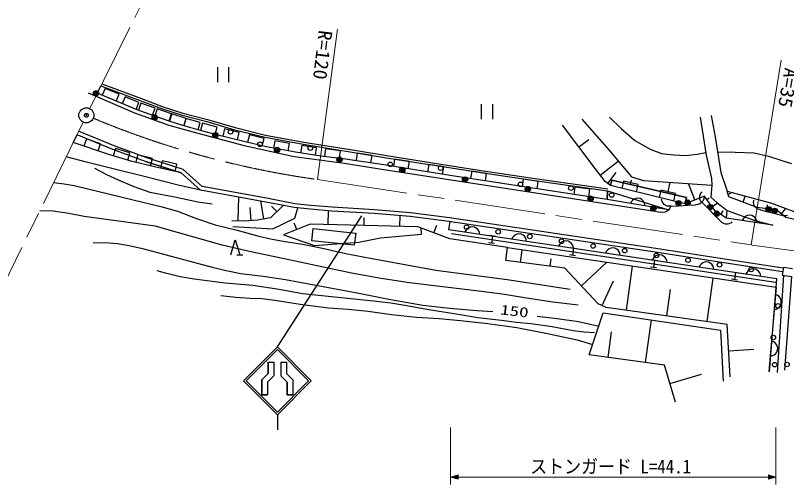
# Model space of a CAD drawing. Units: millimetres, scale not verified. Extents: x 40000 to 680000, y 20000 to 380000.
# Drawn here: x 254824 to 357172, y 242585 to 304787 of the extents above; entities that cross this region are included whole.
import ezdxf
from ezdxf.enums import TextEntityAlignment as Align

# ---------------------------------------------------------------- set-up
doc = ezdxf.new("R2010")
doc.units = ezdxf.units.MM
doc.header["$LTSCALE"] = 1000
doc.header["$PDMODE"] = 32
doc.header["$PDSIZE"] = 500
doc.linetypes.add('CHAIN', pattern=[18.5, 12, -1.5, 3.5, -1.5])
for name, color, linetype, lineweight in [('M-BGD', 7, 'Continuous', 25), ('M-BMK', 2, 'CHAIN', 13), ('M-BMK-SRVR', 3, 'Continuous', 25), ('M-STR-HTXT', 7, 'Continuous', 13), ('M-STR-STRC', 7, 'Continuous', 25)]:
    doc.layers.add(name, color=color, linetype=linetype, lineweight=lineweight)
doc.layers.add('M-OTRS', color=6, linetype='Continuous')
doc.styles.add('ＭＳ ゴシック', font='')
doc.styles.get('ＭＳ ゴシック').set_extended_font_data('MS Gothic')

msp = doc.modelspace()

# ---------------------------------------------------------------- linework, layer by layer
at = {"layer": 'M-BGD'}
for p, q in [((281645, 297928), (281645, 295928)), ((283165, 295928), (283165, 297928)), ((265694, 294471), (266180, 295450)), ((266180, 295450), (271456, 293473)), ((266286, 295731), (271561, 293754)), ((266741, 295116), (266354, 294194)), ((268585, 294342), (266741, 295116)), ((264471, 294521), (265389, 294125)), ((265389, 294125), (270648, 291861)), ((268857, 293143), (265694, 294471)), ((268198, 293420), (268585, 294342)), ((269370, 294014), (268994, 293087)), ((271224, 293264), (269370, 294014)), ((271561, 293754), (274426, 292683)), ((270985, 292281), (268857, 293143)), ((270848, 292337), (271224, 293264)), ((271483, 293165), (271143, 292224)), ((271456, 293473), (274328, 292400)), ((273364, 292485), (271483, 293165)), ((316652, 293027), (316652, 291027)), ((318172, 291027), (318172, 293027)), ((270648, 291861), (275175, 290255)), ((273181, 291488), (270985, 292281)), ((273024, 291544), (273364, 292485)), ((273652, 292384), (273332, 291437)), ((275547, 291743), (273652, 292384)), ((274328, 292400), (276975, 291551)), ((274426, 292683), (277059, 291839)), ((275226, 290795), (275547, 291743)), ((275564, 291735), (275253, 290785)), ((277465, 291114), (275564, 291735)), ((277059, 291839), (280326, 290991)), ((275377, 290744), (273181, 291488)), ((277032, 290204), (275377, 290744)), ((276975, 291551), (280246, 290702)), ((277155, 290164), (277465, 291114)), ((277427, 291132), (277158, 290169)), ((279353, 290594), (277427, 291132)), ((280246, 290702), (283892, 289628)), ((280326, 290991), (283971, 289917)), ((329990, 291032), (333585, 286980)), ((333669, 291315), (335221, 289809)), ((345708, 291314), (346519, 286275)), ((347153, 291526), (347682, 288671)), ((275175, 290255), (279046, 289159)), ((279210, 289596), (277032, 290204)), ((279084, 289631), (279353, 290594)), ((279650, 290512), (279386, 289548)), ((281579, 289984), (279650, 290512)), ((281315, 289019), (281579, 289984)), ((282576, 289738), (282342, 288766)), ((284521, 289270), (282576, 289738)), ((283971, 289917), (288026, 288922)), ((331752, 284477), (327453, 290222)), ((335221, 289809), (337047, 288211)), ((262489, 287961), (263020, 288977)), ((267752, 287020), (263020, 288977)), ((267934, 287486), (263211, 289439)), ((279046, 289159), (285180, 287553)), ((281490, 288971), (279210, 289596)), ((285138, 288093), (281490, 288971)), ((283892, 289628), (287963, 288629)), ((284287, 288298), (284521, 289270)), ((285886, 288938), (285647, 287967)), ((287828, 288460), (285886, 288938)), ((287963, 288629), (293032, 287705)), ((288026, 288922), (293083, 288000)), ((347682, 288671), (348457, 283949)), ((267239, 286341), (262489, 287961)), ((264240, 288420), (263917, 287474)), ((266133, 287775), (264240, 288420)), ((265811, 286829), (266133, 287775)), ((288097, 287364), (285138, 288093)), ((287589, 287489), (287828, 288460)), ((289248, 288167), (289065, 287183)), ((291214, 287801), (289248, 288167)), ((291031, 286817), (291214, 287801)), ((293032, 287705), (299499, 286656)), ((293083, 288000), (299547, 286952)), ((329602, 287350), (330920, 288336)), ((337047, 288211), (339055, 287070)), ((272105, 285418), (267752, 287020)), ((268094, 287133), (267812, 286173)), ((272266, 285892), (267934, 287486)), ((270013, 286570), (268094, 287133)), ((285180, 287553), (291826, 286092)), ((291999, 286637), (288097, 287364)), ((295343, 286148), (291999, 286637)), ((292826, 287527), (292681, 286537)), ((294805, 287237), (292826, 287527)), ((294660, 286247), (294805, 287237)), ((295962, 287081), (295844, 286088)), ((297948, 286845), (295962, 287081)), ((297831, 285852), (297948, 286845)), ((299499, 286656), (304593, 285832)), ((299547, 286952), (304640, 286128)), ((333585, 286980), (336580, 283385)), ((339055, 287070), (340561, 286477)), ((345307, 286386), (346461, 286631)), ((348007, 286691), (350328, 286660)), ((350328, 286660), (352884, 286568)), ((264276, 285339), (261559, 286059)), ((270304, 285442), (267239, 286341)), ((269731, 285610), (270013, 286570)), ((271065, 286285), (270825, 285314)), ((273007, 285806), (271065, 286285)), ((277089, 284380), (272266, 285892)), ((272767, 284835), (273007, 285806)), ((291826, 286092), (298472, 285216)), ((298332, 285793), (295343, 286148)), ((303712, 284965), (298332, 285793)), ((300186, 286519), (300034, 285531)), ((302162, 286215), (300186, 286519)), ((302010, 285227), (302162, 286215)), ((304593, 285832), (312060, 284658)), ((304640, 286128), (312106, 284955)), ((305149, 285751), (304993, 284763)), ((307124, 285439), (305149, 285751)), ((340561, 286477), (342204, 286295)), ((342204, 286295), (343801, 286203)), ((343801, 286203), (345307, 286386)), ((346519, 286275), (347188, 283173)), ((352884, 286568), (354755, 286112)), ((354755, 286112), (356535, 285564)), ((356535, 285564), (357813, 285154)), ((268137, 284355), (264276, 285339)), ((273288, 284707), (270304, 285442)), ((276835, 283935), (272105, 285418)), ((272105, 285418), (276835, 283935)), ((276835, 283935), (273288, 284707)), ((274297, 285511), (274084, 284534)), ((276251, 285086), (274297, 285511)), ((276039, 284109), (276251, 285086)), ((298472, 285216), (303730, 284339)), ((312789, 283534), (303712, 284965)), ((306969, 284452), (307124, 285439)), ((309687, 285035), (309532, 284048)), ((311663, 284724), (309687, 285035)), ((311507, 283736), (311663, 284724)), ((312060, 284658), (317154, 283859)), ((312106, 284955), (317198, 284156)), ((332422, 283614), (334832, 285483)), ((272071, 283372), (268137, 284355)), ((279393, 281625), (276835, 283935)), ((279623, 282091), (277089, 284380)), ((303730, 284339), (339442, 278862)), ((333342, 280367), (312789, 283534)), ((315378, 284147), (315226, 283158)), ((317355, 283842), (315378, 284147)), ((317154, 283859), (323446, 282935)), ((317198, 284156), (323488, 283232)), ((317203, 282854), (317355, 283842)), ((333091, 282751), (331752, 284477)), ((333444, 282486), (334548, 283959)), ((348457, 283949), (349303, 281482)), ((276443, 282279), (272071, 283372)), ((322229, 283091), (322077, 282103)), ((324206, 282787), (322229, 283091)), ((323446, 282935), (333385, 281512)), ((323488, 283232), (333427, 281809)), ((324054, 281798), (324206, 282787)), ((333796, 282222), (333091, 282751)), ((333796, 282222), (333972, 282927)), ((333972, 282927), (333796, 282222)), ((333972, 282927), (343875, 280636)), ((343875, 280636), (333972, 282927)), ((335535, 282830), (335300, 281858)), ((337479, 282360), (335535, 282830)), ((336448, 282354), (336587, 282954)), ((336580, 283385), (338166, 282892)), ((338166, 282892), (347259, 282292)), ((341400, 281209), (341735, 282656)), ((344986, 280319), (344150, 282497)), ((347188, 283173), (347259, 282292)), ((279393, 281625), (276443, 282279)), ((288046, 280047), (279393, 281625)), ((288139, 280538), (279623, 282091)), ((329080, 282036), (328928, 281047)), ((331057, 281731), (329080, 282036)), ((330905, 280743), (331057, 281731)), ((333342, 280367), (333385, 281512)), ((333385, 281512), (333342, 280367)), ((333385, 281512), (341514, 279015)), ((343699, 279825), (333796, 282222)), ((337244, 281388), (337479, 282360)), ((340487, 281632), (340252, 280660)), ((342431, 281161), (340487, 281632)), ((347259, 282292), (347118, 280707)), ((349502, 280715), (349303, 281482)), ((349303, 281482), (355035, 279939)), ((284403, 277548), (284481, 280697)), ((291899, 279802), (288139, 280538)), ((337158, 280506), (336941, 280420)), ((337407, 280546), (337158, 280506)), ((337723, 280494), (337407, 280546)), ((337947, 280376), (337723, 280494)), ((342195, 280189), (342431, 281161)), ((346272, 280812), (343699, 279825)), ((343875, 280636), (343699, 279825)), ((343699, 279825), (343875, 280636)), ((345637, 280679), (345665, 280877)), ((345665, 280481), (345637, 280679)), ((345665, 280877), (345750, 281131)), ((345750, 280226), (345665, 280481)), ((345750, 281131), (345863, 281301)), ((345863, 281301), (345948, 281386)), ((346214, 280594), (346148, 280349)), ((346205, 280754), (346214, 280594)), ((346906, 279931), (346272, 280812)), ((346589, 280372), (346909, 280602)), ((347118, 280707), (347928, 280002)), ((349403, 281098), (349807, 281204)), ((353273, 279340), (349502, 280715)), ((351388, 280028), (351684, 280841)), ((287812, 277799), (287408, 280163)), ((291827, 279307), (288046, 280047)), ((290362, 279594), (288669, 277946)), ((289516, 278770), (288802, 279503)), ((293983, 279598), (291899, 279802)), ((296844, 279353), (293983, 279598)), ((341514, 279015), (333342, 280367)), ((336560, 280078), (336441, 279854)), ((336711, 280256), (336560, 280078)), ((336941, 280420), (336711, 280256)), ((338125, 280225), (337947, 280376)), ((338289, 279995), (338125, 280225)), ((338375, 279778), (338289, 279995)), ((338415, 279528), (338375, 279778)), ((340598, 280304), (340591, 280423)), ((340650, 280106), (340598, 280304)), ((340784, 279874), (340650, 280106)), ((340913, 279721), (340784, 279874)), ((341080, 279611), (340913, 279721)), ((341326, 279505), (341080, 279611)), ((341528, 279477), (341326, 279505)), ((341848, 279495), (341528, 279477)), ((341768, 279517), (341743, 279359)), ((341848, 279495), (342846, 279554)), ((342846, 279554), (344067, 279626)), ((344067, 279626), (345065, 279685)), ((345385, 279704), (345065, 279685)), ((345660, 279800), (345385, 279704)), ((345852, 279931), (345660, 279800)), ((345863, 280057), (345750, 280226)), ((346040, 280143), (345852, 279931)), ((346089, 279830), (345863, 280057)), ((346148, 280349), (346040, 280143)), ((346089, 279830), (346796, 279123)), ((347682, 278874), (346906, 279931)), ((347294, 279403), (348017, 279933)), ((347928, 280002), (349303, 278944)), ((352791, 279989), (352805, 280192)), ((352844, 279725), (352791, 279989)), ((352805, 280192), (352837, 280308)), ((352918, 279540), (352844, 279725)), ((353040, 279382), (352918, 279540)), ((354577, 279147), (354656, 279675)), ((355035, 279939), (361449, 277578)), ((286097, 277590), (285972, 279300)), ((293935, 279100), (291827, 279307)), ((291890, 277904), (292306, 279260)), ((296802, 278855), (293935, 279100)), ((296324, 277053), (296367, 278892)), ((302449, 278527), (296802, 278855)), ((302484, 279026), (296844, 279353)), ((307213, 278120), (302449, 278527)), ((307266, 278617), (302484, 279026)), ((312416, 277963), (307266, 278617)), ((339442, 278862), (340430, 278711)), ((340746, 278662), (340430, 278711)), ((341035, 278699), (340746, 278662)), ((341251, 278787), (341035, 278699)), ((341479, 278954), (341251, 278787)), ((341628, 279134), (341479, 278954)), ((341743, 279359), (341628, 279134)), ((346796, 279123), (347658, 278261)), ((349197, 277922), (347682, 278874)), ((348439, 278398), (348747, 278888)), ((349197, 277922), (349303, 278944)), ((349303, 278944), (352968, 277605)), ((353240, 279203), (353040, 279382)), ((353423, 279112), (353240, 279203)), ((355881, 278953), (353273, 279340)), ((353732, 279027), (353423, 279112)), ((353732, 279027), (354696, 278764)), ((354696, 278764), (355486, 278549)), ((355486, 278549), (356451, 278286)), ((357079, 278001), (355881, 278953)), ((356480, 278477), (357052, 279197)), ((285239, 277527), (283566, 277569)), ((286954, 277653), (285239, 277527)), ((288669, 277946), (286954, 277653)), ((289004, 276482), (291890, 277904)), ((301093, 276942), (301116, 277939)), ((305861, 276830), (305894, 278232)), ((312347, 277468), (307213, 278120)), ((339739, 273382), (312347, 277468)), ((312363, 276356), (312530, 277444)), ((339815, 273876), (312416, 277963)), ((347658, 278261), (348365, 277554)), ((348591, 277328), (348365, 277554)), ((355329, 276971), (349197, 277922)), ((349921, 277413), (349808, 277300)), ((351391, 277825), (351275, 277600)), ((351540, 278004), (351391, 277825)), ((351768, 278171), (351540, 278004)), ((351984, 278259), (351768, 278171)), ((352234, 278301), (351984, 278259)), ((352550, 278252), (352234, 278301)), ((352775, 278136), (352550, 278252)), ((352954, 277987), (352775, 278136)), ((353121, 277759), (352954, 277987)), ((352968, 277605), (355329, 276971)), ((353209, 277543), (353121, 277759)), ((353251, 277293), (353209, 277543)), ((356760, 278201), (356451, 278286)), ((357051, 278205), (356760, 278201)), ((357276, 278268), (357051, 278205)), ((360991, 277085), (357079, 278001)), ((283692, 276816), (289004, 276482)), ((293940, 277109), (290384, 275687)), ((292162, 276398), (291822, 277249)), ((308246, 276774), (293940, 277109)), ((294149, 274892), (294358, 276523)), ((294358, 276523), (300005, 275896)), ((312488, 275185), (308246, 276774)), ((308706, 275770), (308667, 276616)), ((310367, 275980), (310740, 276976)), ((355866, 269872), (312363, 276356)), ((314744, 276446), (314596, 276266)), ((314971, 276614), (314744, 276446)), ((315187, 276704), (314971, 276614)), ((315436, 276747), (315187, 276704)), ((315752, 276700), (315436, 276747)), ((315978, 276586), (315752, 276700)), ((316158, 276438), (315978, 276586)), ((316326, 276210), (316158, 276438)), ((348846, 277187), (348591, 277328)), ((349072, 277130), (348846, 277187)), ((349355, 277130), (349072, 277130)), ((349581, 277187), (349355, 277130)), ((349808, 277300), (349581, 277187)), ((290384, 275687), (294525, 274265)), ((300005, 275896), (299796, 274306)), ((303268, 275310), (308706, 275770)), ((312694, 275890), (355697, 269433)), ((314596, 276266), (314481, 276040)), ((316415, 275995), (316326, 276210)), ((316459, 275746), (316415, 275995)), ((317748, 275637), (318539, 275518)), ((318144, 275577), (317995, 274589)), ((320810, 275340), (320696, 275114)), ((320958, 275520), (320810, 275340)), ((321186, 275688), (320958, 275520)), ((321401, 275777), (321186, 275688)), ((321650, 275821), (321401, 275777)), ((321967, 275774), (321650, 275821)), ((322193, 275659), (321967, 275774)), ((322373, 275511), (322193, 275659)), ((322541, 275284), (322373, 275511)), ((283405, 273023), (284005, 275023)), ((284005, 275023), (284605, 273023)), ((299796, 274306), (294149, 274892)), ((294525, 274265), (300423, 274725)), ((300423, 274725), (303268, 275310)), ((320143, 274014), (312488, 275185)), ((318391, 274529), (317600, 274648)), ((322630, 275068), (322541, 275284)), ((322674, 274819), (322630, 275068)), ((327025, 274413), (326911, 274188)), ((327173, 274594), (327025, 274413)), ((327400, 274762), (327173, 274594)), ((327616, 274851), (327400, 274762)), ((327865, 274895), (327616, 274851)), ((328182, 274848), (327865, 274895)), ((328407, 274733), (328182, 274848)), ((328587, 274585), (328407, 274733)), ((328756, 274358), (328587, 274585)), ((328845, 274142), (328756, 274358)), ((319892, 272299), (320143, 274014)), ((320143, 274014), (355777, 268737)), ((321858, 272048), (322073, 273728)), ((328499, 274022), (329290, 273904)), ((328894, 273963), (328746, 272974)), ((328889, 273893), (328845, 274142)), ((333240, 273487), (333125, 273262)), ((333388, 273667), (333240, 273487)), ((333615, 273836), (333388, 273667)), ((333831, 273925), (333615, 273836)), ((334080, 273969), (333831, 273925)), ((334396, 273921), (334080, 273969)), ((334622, 273807), (334396, 273921)), ((334802, 273659), (334622, 273807)), ((334970, 273432), (334802, 273659)), ((335060, 273216), (334970, 273432)), ((349996, 271788), (339739, 273382)), ((350073, 272282), (339815, 273876)), ((284205, 273023), (285005, 273023)), ((327756, 271295), (319892, 272299)), ((325790, 271546), (325913, 272507)), ((329141, 272915), (328350, 273034)), ((335103, 272967), (335060, 273216)), ((339249, 272408), (340041, 272289)), ((339454, 272561), (339340, 272335)), ((339603, 272741), (339454, 272561)), ((339645, 272349), (339497, 271360)), ((339830, 272909), (339603, 272741)), ((340045, 272999), (339830, 272909)), ((340295, 273042), (340045, 272999)), ((340611, 272995), (340295, 273042)), ((340837, 272881), (340611, 272995)), ((341017, 272733), (340837, 272881)), ((341185, 272505), (341017, 272733)), ((341274, 272290), (341185, 272505)), ((341318, 272041), (341274, 272290)), ((356122, 271383), (350073, 272282)), ((332148, 266568), (327756, 271295)), ((329952, 268931), (333322, 272062)), ((335913, 265689), (336738, 271556)), ((339892, 271300), (339101, 271419)), ((345669, 271635), (345555, 271409)), ((345817, 271815), (345669, 271635)), ((346045, 271983), (345817, 271815)), ((346260, 272072), (346045, 271983)), ((346509, 272116), (346260, 272072)), ((346826, 272069), (346509, 272116)), ((347051, 271955), (346826, 272069)), ((347232, 271806), (347051, 271955)), ((347400, 271579), (347232, 271806)), ((347489, 271364), (347400, 271579)), ((347533, 271114), (347489, 271364)), ((356048, 270888), (349996, 271788)), ((356740, 271289), (356122, 271383)), ((356749, 271346), (356603, 270357)), ((357961, 271167), (356749, 271346)), ((350000, 270794), (350791, 270675)), ((350396, 270734), (350247, 269745)), ((351884, 270709), (351769, 270483)), ((352032, 270889), (351884, 270709)), ((352259, 271057), (352032, 270889)), ((352475, 271146), (352259, 271057)), ((352724, 271190), (352475, 271146)), ((353041, 271143), (352724, 271190)), ((353266, 271028), (353041, 271143)), ((353446, 270880), (353266, 271028)), ((353615, 270653), (353446, 270880)), ((353704, 270437), (353615, 270653)), ((353748, 270188), (353704, 270437)), ((356759, 270334), (355908, 257449)), ((356667, 270794), (356048, 270888)), ((356603, 270357), (357815, 270178)), ((332692, 266317), (334205, 269596)), ((346621, 264184), (347435, 269972)), ((350643, 269686), (349852, 269805)), ((354904, 257533), (355866, 269872)), ((357815, 270178), (356917, 257772)), ((341267, 264937), (341759, 268433)), ((355777, 268737), (354820, 257574)), ((355936, 267686), (355703, 267784)), ((356126, 267551), (355936, 267686)), ((356310, 267336), (356126, 267551)), ((356414, 267127), (356310, 267336)), ((356475, 266882), (356414, 267127)), ((333236, 266066), (332148, 266568)), ((356002, 265956), (356217, 266140)), ((356217, 266140), (356352, 266330)), ((356352, 266330), (356450, 266563)), ((356450, 266563), (356475, 266882)), ((330975, 259772), (332818, 265349)), ((332818, 265349), (348385, 263070)), ((349299, 263807), (333236, 266066)), ((355548, 265791), (355793, 265852)), ((355793, 265852), (356002, 265956)), ((338468, 258754), (339236, 264409)), ((348385, 263070), (348773, 256280)), ((349675, 256863), (349299, 263807)), ((333472, 259432), (333938, 262857)), ((355455, 261516), (355222, 261615)), ((355645, 261381), (355455, 261516)), ((355829, 261166), (355645, 261381)), ((355933, 260957), (355829, 261166)), ((349487, 260335), (352844, 260517)), ((355521, 259786), (355736, 259970)), ((355736, 259970), (355871, 260160)), ((355871, 260160), (355969, 260393)), ((355994, 260712), (355933, 260957)), ((355969, 260393), (355994, 260712)), ((340965, 258414), (330975, 259772)), ((355067, 259621), (355312, 259682)), ((355312, 259682), (355521, 259786)), ((342420, 253516), (340965, 258414)), ((341693, 255965), (345881, 257209))]:
    msp.add_line(p, q, dxfattribs=at)
for points in [[(265332, 284538), (266919, 283687), (268467, 282984), (270552, 282106), (272683, 281342), (275992, 280726), (279021, 280053), (280923, 279802)], [(259878, 282621), (261272, 282481), (262632, 282230), (271900, 280006), (274137, 279470), (276321, 278835), (278708, 277903), (281336, 277011), (284242, 276324), (287124, 275534), (288698, 275145), (290337, 274852), (292903, 274459), (295573, 273934), (298456, 273268), (301212, 272733), (310638, 271015), (320105, 269767), (328447, 268509)], [(329515, 266355), (326140, 266764), (322636, 267293), (319733, 267785), (316697, 268191), (307139, 269337), (303381, 269911), (299450, 270618), (289866, 272665), (286079, 273431), (282274, 274310), (273355, 276833), (263959, 278130), (261903, 278540), (259833, 278830), (258053, 278888)], [(265138, 274653), (266742, 274662), (268357, 274558), (269931, 274281), (271678, 273866), (280914, 271417), (282793, 270957), (284760, 270589), (287721, 270229), (290654, 269758), (300193, 267991), (304368, 267156), (308899, 266363), (312428, 265973), (316086, 265674), (318177, 265543)], [(331700, 262716), (330302, 262784), (328857, 262969), (326076, 263499), (323223, 263918), (321328, 264063), (319344, 264318), (316216, 264708), (313049, 265214), (309705, 265740), (306512, 266349), (304659, 266647), (302366, 266901), (292929, 267870), (289819, 268442), (286348, 268959), (282679, 269306), (278542, 269813), (276678, 270142), (274753, 270595), (273635, 270941)], [(282079, 267666), (284065, 267430), (285934, 267317), (287532, 267241), (289272, 267042), (292633, 266501), (296397, 266013), (298992, 265847), (301662, 265571), (304757, 265143), (308057, 264801), (311051, 264610), (313901, 264319), (317530, 263935), (321370, 263414), (325446, 262633), (329373, 261767), (331259, 261209)], [(324073, 264906), (326715, 264617), (329557, 264191), (332283, 263590)]]:
    msp.add_lwpolyline(points, dxfattribs=at)
for centre, radius in [((265528, 294447), 350), ((265528, 294447), 210), ((265528, 294447), 70), ((273313, 291287), 350), ((273313, 291287), 210), ((273313, 291287), 70), ((283370, 289349), 300), ((281365, 288914), 350), ((281365, 288914), 210), ((281365, 288914), 70), ((287282, 287707), 300), ((289547, 286951), 350), ((289547, 286951), 210), ((289547, 286951), 70), ((293970, 287199), 300), ((297838, 285652), 350), ((297838, 285652), 210), ((297838, 285652), 70), ((304571, 285048), 300), ((306168, 284319), 350), ((306168, 284319), 210), ((311260, 284540), 300), ((306168, 284319), 70), ((314500, 283042), 350), ((314500, 283042), 210), ((314500, 283042), 70), ((321861, 282389), 300), ((322832, 281764), 350), ((322832, 281764), 210), ((322832, 281764), 70), ((328550, 281881), 300), ((331163, 280486), 350), ((331163, 280486), 210), ((331163, 280486), 70), ((333956, 280982), 300), ((339495, 279208), 350), ((339495, 279208), 210), ((342826, 279904), 350), ((342826, 279904), 210), ((342826, 279904), 70), ((344047, 279975), 350), ((344047, 279975), 210), ((344047, 279975), 70), ((347044, 279371), 350), ((347044, 279371), 210), ((347044, 279371), 70), ((354788, 279102), 350), ((339495, 279208), 70), ((347906, 278509), 350), ((347906, 278509), 210), ((347906, 278509), 70), ((354788, 279102), 210), ((354788, 279102), 70), ((355578, 278886), 350), ((355578, 278886), 210), ((355578, 278886), 70), ((314707, 276722), 300), ((318903, 276096), 300), ((323099, 275471), 300), ((327295, 274845), 300), ((331492, 274220), 300), ((335688, 273595), 300), ((339884, 272969), 300), ((344081, 272344), 300), ((348277, 271718), 300), ((352473, 271093), 300), ((356044, 266271), 300), ((355419, 262075), 300), ((355597, 258474), 300), ((357233, 258503), 300)]:
    msp.add_circle(centre, radius, dxfattribs=at)
at = {"layer": 'M-BMK'}
for p, q in [((264686, 292441), (276521, 316268)), ((263802, 290647), (252142, 266796)), ((294905, 283027), (352481, 274362))]:
    msp.add_line(p, q, dxfattribs=at)
msp.add_lwpolyline([(362307, 273031), (352596, 274345), (352481, 274362)], dxfattribs=at)
msp.add_arc((311410, 401887), 120000, 247.33174, 262.09445, dxfattribs=at)
at = {"layer": 'M-BMK-SRVR'}
for radius in [1000, 40]:
    msp.add_circle((264241, 291546), radius, dxfattribs=at)
at = {"layer": 'M-OTRS'}
msp.add_point((264241, 291546), dxfattribs=at)
at = {"layer": 'M-STR-HTXT'}
for p, q in [((297562, 302974), (294905, 283027)), ((352481, 274362), (356444, 298839)), ((312579, 250137), (312579, 242585)), ((355766, 242585), (355766, 250137)), ((312579, 243585), (313579, 243865)), ((312859, 243585), (313539, 243785)), ((313019, 243585), (313499, 243705)), ((313259, 243585), (313459, 243625)), ((313459, 243625), (313459, 243545)), ((313499, 243705), (313499, 243465)), ((313539, 243785), (313539, 243385)), ((313579, 243865), (313579, 243305)), ((354766, 243305), (354766, 243865)), ((354766, 243865), (355766, 243585)), ((354806, 243385), (354806, 243785)), ((354806, 243785), (355486, 243585)), ((354846, 243465), (354846, 243705)), ((354846, 243705), (355326, 243585)), ((354886, 243545), (354886, 243625)), ((354886, 243625), (355086, 243585)), ((313579, 243305), (312579, 243585)), ((312579, 243585), (355766, 243585)), ((313539, 243385), (312859, 243585)), ((313499, 243465), (313019, 243585)), ((313459, 243545), (313259, 243585)), ((355766, 243585), (354766, 243305)), ((355486, 243585), (354806, 243385)), ((355326, 243585), (354846, 243465)), ((355086, 243585), (354886, 243545))]:
    msp.add_line(p, q, dxfattribs=at)
at = {"layer": 'M-STR-STRC'}
for p, q in [((289590, 260831), (300792, 278218)), ((285090, 256331), (289590, 260831)), ((285443, 256331), (289590, 260477)), ((294090, 256331), (289590, 260831)), ((293736, 256331), (289590, 260477)), ((288381, 257319), (288381, 258830)), ((288381, 258830), (289131, 258830)), ((288381, 258830), (288381, 257319)), ((288381, 258830), (289131, 258830)), ((289131, 258830), (289131, 257009)), ((289131, 258830), (289131, 257009)), ((290047, 258830), (290797, 258830)), ((290047, 258830), (290047, 257008)), ((290047, 258830), (290047, 257008)), ((290047, 258830), (290797, 258830)), ((290797, 258830), (290797, 257319)), ((290797, 258830), (290797, 257319)), ((288381, 257319), (287547, 256486)), ((287547, 256486), (288381, 257319)), ((289131, 257009), (288297, 256175)), ((288297, 256175), (289131, 257009)), ((290881, 256175), (290047, 257008)), ((290881, 256175), (290047, 257008)), ((290797, 257319), (291631, 256486)), ((291631, 256486), (290797, 257319)), ((285090, 256331), (289590, 251830)), ((285443, 256331), (289590, 252184)), ((287547, 254467), (287547, 256486)), ((287547, 256486), (287547, 254467)), ((288297, 256175), (288297, 254467)), ((288297, 256175), (288297, 254467)), ((289590, 252184), (293736, 256331)), ((289590, 251831), (294090, 256331)), ((290881, 254467), (290881, 256175)), ((290881, 256175), (290881, 254467)), ((291631, 256486), (291631, 254467)), ((291631, 256486), (291631, 254467)), ((288297, 254467), (287547, 254467)), ((287547, 254467), (288297, 254467)), ((291631, 254467), (290881, 254467)), ((290881, 254467), (291631, 254467)), ((289590, 251830), (289590, 249830))]:
    msp.add_line(p, q, dxfattribs=at)

# ---------------------------------------------------------------- texts
at = {"layer": 'M-BGD', "style": 'ＭＳ ゴシック', "width": 1.4}
msp.add_text('150', height=1320, rotation=353.2, dxfattribs=at).set_placement((319060, 264765), align=Align.BOTTOM_LEFT)
at = {"layer": 'M-STR-HTXT', "style": 'ＭＳ ゴシック', "width": 1.05}
for s, rotation, p in [('R=120', 263.2, (294544, 302967)), ('A=35', 260.2, (356396, 298017))]:
    msp.add_text(s, height=1833, rotation=rotation, dxfattribs=at).set_placement(p, align=Align.BOTTOM_LEFT)
at = {"layer": 'M-STR-HTXT', "style": 'ＭＳ ゴシック', "width": 0.9}
msp.add_text('ストンガード L=44.1', height=1833, dxfattribs=at).set_placement((323147, 243515), align=Align.BOTTOM_LEFT)

doc.saveas('drawing.dxf')
